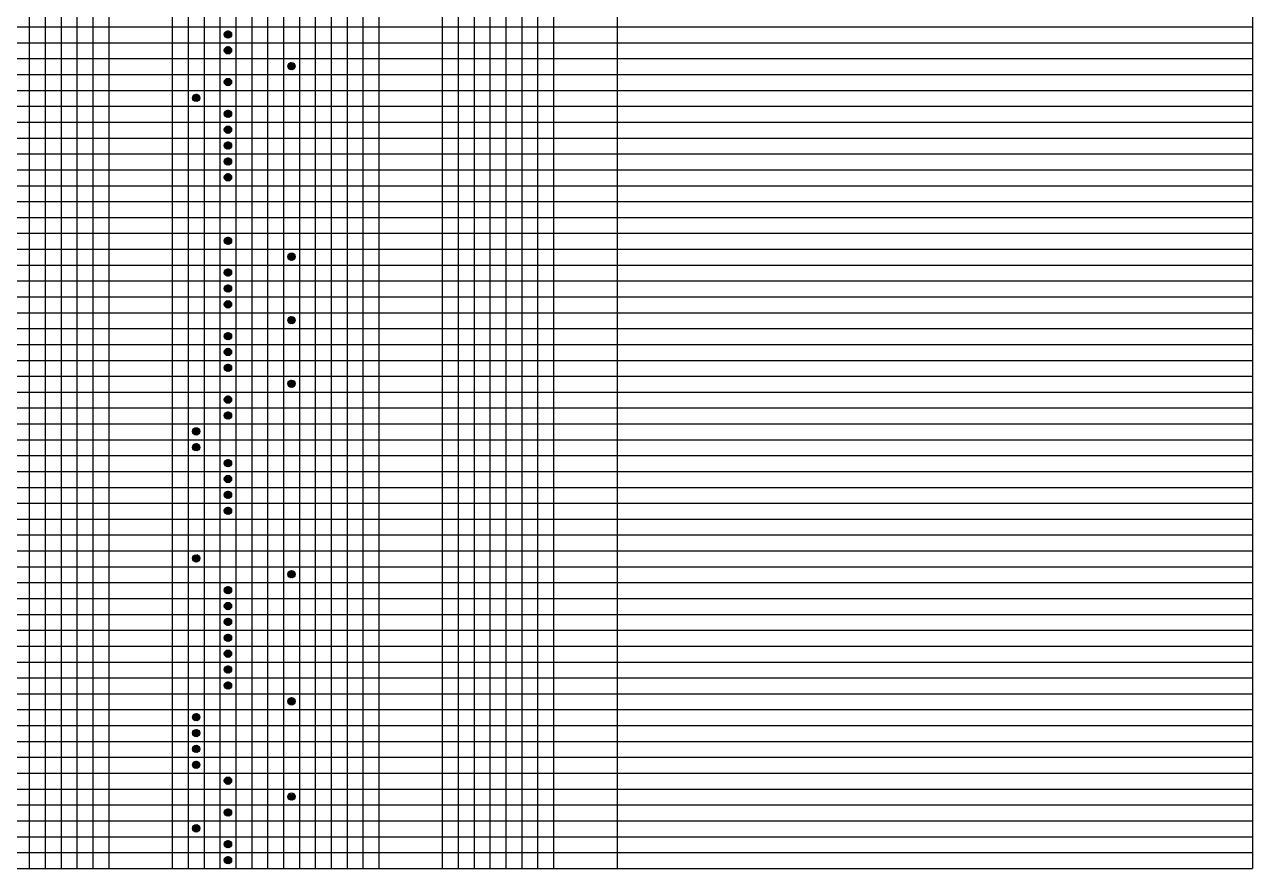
# Model space of a CAD drawing. Extents: x 290399 to 378179, y 5840 to 69216.
# Drawn here: x 334119 to 378179, y 5840 to 36134 of the extents above; entities that cross this region are included whole.
import ezdxf

# ---------------------------------------------------------------- set-up
doc = ezdxf.new("R2010")
doc.units = 0
doc.layers.get('0').update_dxf_attribs({"color": 4, "linetype": 'CONTINUOUS'})

msp = doc.modelspace()

# ---------------------------------------------------------------- linework, layer by layer
at = {"color": 2}
for p, q in [((334289, 66645), (334289, 5840)), ((346829, 66645), (346829, 5840)), ((349109, 66645), (349109, 5840)), ((353099, 66645), (353099, 5840)), ((355379, 66645), (355379, 5840)), ((378179, 66645), (378179, 5840)), ((337139, 64935), (337139, 5840)), ((339419, 64935), (339419, 5840)), ((341428, 35648), (341286, 35790)), ((341288, 35803), (341395, 35911)), ((341288, 35757), (341441, 35911)), ((341375, 35655), (341293, 35737)), ((341465, 35657), (341295, 35828)), ((341299, 35722), (341476, 35899)), ((341495, 35673), (341311, 35858)), ((341317, 35694), (341504, 35881)), ((341519, 35695), (341333, 35882)), ((341341, 35672), (341526, 35857)), ((341537, 35723), (341361, 35900)), ((341372, 35656), (341542, 35827)), ((341549, 35758), (341396, 35911)), ((341409, 35648), (341550, 35789)), ((341548, 35804), (341442, 35910)), ((341463, 35656), (341543, 35735)), ((341288, 35233), (341395, 35341)), ((341288, 35187), (341441, 35341)), ((341465, 35087), (341295, 35258)), ((341299, 35152), (341476, 35329)), ((341495, 35103), (341311, 35288)), ((341317, 35124), (341504, 35311)), ((341519, 35125), (341333, 35312)), ((341341, 35102), (341526, 35287)), ((341537, 35153), (341361, 35330)), ((341372, 35086), (341542, 35257)), ((341549, 35188), (341396, 35341)), ((341548, 35234), (341442, 35340)), ((341428, 35078), (341286, 35220)), ((341375, 35085), (341293, 35167)), ((341409, 35078), (341550, 35219)), ((341463, 35086), (341543, 35165)), ((343691, 34508), (343566, 34633)), ((343567, 34622), (343717, 34771)), ((343569, 34670), (343669, 34769)), ((343732, 34513), (343570, 34675)), ((343577, 34586), (343752, 34761)), ((343765, 34526), (343584, 34707)), ((343618, 34535), (343593, 34560)), ((343595, 34557), (343781, 34744)), ((343791, 34546), (343604, 34733)), ((343618, 34535), (343804, 34720)), ((343811, 34572), (343630, 34754)), ((343648, 34518), (343820, 34691)), ((343825, 34604), (343662, 34768)), ((343684, 34509), (343830, 34654)), ((343830, 34645), (343703, 34773)), ((343735, 34513), (343825, 34603)), ((343809, 34712), (343770, 34751)), ((341428, 33938), (341286, 34080)), ((341288, 34047), (341441, 34201)), ((341288, 34093), (341395, 34201)), ((341375, 33945), (341293, 34027)), ((341465, 33947), (341295, 34118)), ((341299, 34012), (341476, 34189)), ((341495, 33963), (341311, 34148)), ((341317, 33984), (341504, 34171)), ((341519, 33985), (341333, 34172)), ((341341, 33962), (341526, 34147)), ((341537, 34013), (341361, 34190)), ((341372, 33946), (341542, 34117)), ((341549, 34048), (341396, 34201)), ((341409, 33938), (341550, 34079)), ((341548, 34094), (341442, 34200)), ((341463, 33946), (341543, 34025)), ((340147, 33482), (340297, 33631)), ((340293, 33369), (340147, 33515)), ((340149, 33530), (340249, 33629)), ((340329, 33378), (340156, 33552)), ((340157, 33446), (340332, 33621)), ((340359, 33395), (340173, 33581)), ((340175, 33417), (340361, 33604)), ((340382, 33418), (340196, 33604)), ((340198, 33395), (340384, 33580)), ((340399, 33447), (340225, 33621)), ((340228, 33378), (340400, 33551)), ((340409, 33483), (340260, 33631)), ((340264, 33369), (340410, 33514)), ((340407, 33531), (340309, 33629)), ((340243, 33373), (340151, 33465)), ((340315, 33373), (340405, 33463)), ((341288, 32907), (341441, 33061)), ((341288, 32953), (341395, 33061)), ((341299, 32872), (341476, 33049)), ((341537, 32873), (341361, 33050)), ((341549, 32908), (341396, 33061)), ((341548, 32954), (341442, 33060)), ((341428, 32798), (341286, 32940)), ((341375, 32805), (341293, 32887)), ((341465, 32807), (341295, 32978)), ((341495, 32823), (341311, 33008)), ((341317, 32844), (341504, 33031)), ((341519, 32845), (341333, 33032)), ((341341, 32822), (341526, 33007)), ((341372, 32806), (341542, 32977)), ((341409, 32798), (341550, 32939)), ((341463, 32806), (341543, 32885)), ((341428, 32228), (341286, 32370)), ((341288, 32337), (341441, 32491)), ((341288, 32383), (341395, 32491)), ((341375, 32235), (341293, 32317)), ((341465, 32237), (341295, 32408)), ((341299, 32302), (341476, 32479)), ((341495, 32253), (341311, 32438)), ((341317, 32274), (341504, 32461)), ((341519, 32275), (341333, 32462)), ((341341, 32252), (341526, 32437)), ((341537, 32303), (341361, 32480)), ((341372, 32236), (341542, 32407)), ((341549, 32338), (341396, 32491)), ((341409, 32228), (341550, 32369)), ((341548, 32384), (341442, 32490)), ((341463, 32236), (341543, 32315)), ((341428, 31658), (341286, 31800)), ((341288, 31767), (341441, 31921)), ((341288, 31813), (341395, 31921)), ((341375, 31665), (341293, 31747)), ((341465, 31667), (341295, 31838)), ((341299, 31732), (341476, 31909)), ((341495, 31683), (341311, 31868)), ((341317, 31704), (341504, 31891)), ((341519, 31705), (341333, 31892)), ((341341, 31682), (341526, 31867)), ((341537, 31733), (341361, 31910)), ((341372, 31666), (341542, 31837)), ((341549, 31768), (341396, 31921)), ((341409, 31658), (341550, 31799)), ((341548, 31814), (341442, 31920)), ((341463, 31666), (341543, 31745)), ((341288, 31197), (341441, 31351)), ((341288, 31243), (341395, 31351)), ((341299, 31162), (341476, 31339)), ((341495, 31113), (341311, 31298)), ((341317, 31134), (341504, 31321)), ((341519, 31135), (341333, 31322)), ((341341, 31112), (341526, 31297)), ((341537, 31163), (341361, 31340)), ((341549, 31198), (341396, 31351)), ((341548, 31244), (341442, 31350)), ((341428, 31088), (341286, 31230)), ((341375, 31095), (341293, 31177)), ((341465, 31097), (341295, 31268)), ((341372, 31096), (341542, 31267)), ((341409, 31088), (341550, 31229)), ((341463, 31096), (341543, 31175)), ((341428, 30518), (341286, 30660)), ((341288, 30673), (341395, 30781)), ((341288, 30627), (341441, 30781)), ((341375, 30525), (341293, 30607)), ((341465, 30527), (341295, 30698)), ((341299, 30592), (341476, 30769)), ((341495, 30543), (341311, 30728)), ((341317, 30564), (341504, 30751)), ((341519, 30565), (341333, 30752)), ((341341, 30542), (341526, 30727)), ((341537, 30593), (341361, 30770)), ((341372, 30526), (341542, 30697)), ((341549, 30628), (341396, 30781)), ((341409, 30518), (341550, 30659)), ((341548, 30674), (341442, 30780)), ((341463, 30526), (341543, 30605)), ((341428, 28238), (341286, 28380)), ((341288, 28393), (341395, 28501)), ((341288, 28347), (341441, 28501)), ((341375, 28245), (341293, 28327)), ((341465, 28247), (341295, 28418)), ((341299, 28312), (341476, 28489)), ((341495, 28263), (341311, 28448)), ((341317, 28284), (341504, 28471)), ((341519, 28285), (341333, 28472)), ((341341, 28262), (341526, 28447)), ((341537, 28313), (341361, 28490)), ((341372, 28246), (341542, 28417)), ((341549, 28348), (341396, 28501)), ((341409, 28238), (341550, 28379)), ((341548, 28394), (341442, 28500)), ((341463, 28246), (341543, 28325)), ((343691, 27668), (343566, 27793)), ((343567, 27782), (343717, 27931)), ((343569, 27830), (343669, 27929)), ((343732, 27673), (343570, 27835)), ((343577, 27746), (343752, 27921)), ((343765, 27686), (343584, 27867)), ((343595, 27717), (343781, 27904)), ((343791, 27706), (343604, 27893)), ((343618, 27695), (343804, 27880)), ((343811, 27732), (343630, 27914)), ((343648, 27678), (343820, 27851)), ((343825, 27764), (343662, 27928)), ((343684, 27669), (343830, 27814)), ((343830, 27805), (343703, 27933)), ((343735, 27673), (343825, 27763)), ((343809, 27872), (343770, 27911)), ((341288, 27207), (341441, 27361)), ((341288, 27253), (341395, 27361)), ((341299, 27172), (341476, 27349)), ((341317, 27144), (341504, 27331)), ((341519, 27145), (341333, 27332)), ((341537, 27173), (341361, 27350)), ((341549, 27208), (341396, 27361)), ((341548, 27254), (341442, 27360)), ((343618, 27695), (343593, 27720)), ((341428, 27098), (341286, 27240)), ((341375, 27105), (341293, 27187)), ((341465, 27107), (341295, 27278)), ((341495, 27123), (341311, 27308)), ((341341, 27122), (341526, 27307)), ((341372, 27106), (341542, 27277)), ((341409, 27098), (341550, 27239)), ((341463, 27106), (341543, 27185)), ((341428, 26528), (341286, 26670)), ((341288, 26637), (341441, 26791)), ((341288, 26683), (341395, 26791)), ((341375, 26535), (341293, 26617)), ((341465, 26537), (341295, 26708)), ((341299, 26602), (341476, 26779)), ((341495, 26553), (341311, 26738)), ((341317, 26574), (341504, 26761)), ((341519, 26575), (341333, 26762)), ((341341, 26552), (341526, 26737)), ((341537, 26603), (341361, 26780)), ((341372, 26536), (341542, 26707)), ((341549, 26638), (341396, 26791)), ((341409, 26528), (341550, 26669)), ((341548, 26684), (341442, 26790)), ((341463, 26536), (341543, 26615)), ((341428, 25958), (341286, 26100)), ((341288, 26067), (341441, 26221)), ((341288, 26113), (341395, 26221)), ((341375, 25965), (341293, 26047)), ((341465, 25967), (341295, 26138)), ((341299, 26032), (341476, 26209)), ((341495, 25983), (341311, 26168)), ((341317, 26004), (341504, 26191)), ((341519, 26005), (341333, 26192)), ((341341, 25982), (341526, 26167)), ((341537, 26033), (341361, 26210)), ((341372, 25966), (341542, 26137)), ((341549, 26068), (341396, 26221)), ((341409, 25958), (341550, 26099)), ((341548, 26114), (341442, 26220)), ((341463, 25966), (341543, 26045)), ((343567, 25502), (343717, 25651)), ((343569, 25550), (343669, 25649)), ((343577, 25466), (343752, 25641)), ((343765, 25406), (343584, 25587)), ((343595, 25437), (343781, 25624)), ((343791, 25426), (343604, 25613)), ((343618, 25415), (343804, 25600)), ((343811, 25452), (343630, 25634)), ((343648, 25398), (343820, 25571)), ((343825, 25484), (343662, 25648)), ((343830, 25525), (343703, 25653)), ((343809, 25592), (343770, 25631)), ((343691, 25388), (343566, 25513)), ((343732, 25393), (343570, 25555)), ((343618, 25415), (343593, 25440)), ((343684, 25389), (343830, 25534)), ((343735, 25393), (343825, 25483)), ((341428, 24818), (341286, 24960)), ((341288, 24973), (341395, 25081)), ((341288, 24927), (341441, 25081)), ((341375, 24825), (341293, 24907)), ((341465, 24827), (341295, 24998)), ((341299, 24892), (341476, 25069)), ((341495, 24843), (341311, 25028)), ((341317, 24864), (341504, 25051)), ((341519, 24865), (341333, 25052)), ((341341, 24842), (341526, 25027)), ((341537, 24893), (341361, 25070)), ((341372, 24826), (341542, 24997)), ((341549, 24928), (341396, 25081)), ((341409, 24818), (341550, 24959)), ((341548, 24974), (341442, 25080)), ((341463, 24826), (341543, 24905)), ((341428, 24248), (341286, 24390)), ((341288, 24357), (341441, 24511)), ((341288, 24403), (341395, 24511)), ((341375, 24255), (341293, 24337)), ((341465, 24257), (341295, 24428)), ((341299, 24322), (341476, 24499)), ((341495, 24273), (341311, 24458)), ((341317, 24294), (341504, 24481)), ((341519, 24295), (341333, 24482)), ((341341, 24272), (341526, 24457)), ((341537, 24323), (341361, 24500)), ((341372, 24256), (341542, 24427)), ((341549, 24358), (341396, 24511)), ((341409, 24248), (341550, 24389)), ((341548, 24404), (341442, 24510)), ((341463, 24256), (341543, 24335)), ((341428, 23678), (341286, 23820)), ((341288, 23833), (341395, 23941)), ((341288, 23787), (341441, 23941)), ((341465, 23687), (341295, 23858)), ((341299, 23752), (341476, 23929)), ((341495, 23703), (341311, 23888)), ((341317, 23724), (341504, 23911)), ((341519, 23725), (341333, 23912)), ((341341, 23702), (341526, 23887)), ((341537, 23753), (341361, 23930)), ((341372, 23686), (341542, 23857)), ((341549, 23788), (341396, 23941)), ((341409, 23678), (341550, 23819)), ((341548, 23834), (341442, 23940)), ((341375, 23685), (341293, 23767)), ((341463, 23686), (341543, 23765)), ((343567, 23222), (343717, 23371)), ((343569, 23270), (343669, 23369)), ((343577, 23186), (343752, 23361)), ((343811, 23172), (343630, 23354)), ((343825, 23204), (343662, 23368)), ((343830, 23245), (343703, 23373)), ((343691, 23108), (343566, 23233)), ((343732, 23113), (343570, 23275)), ((343765, 23126), (343584, 23307)), ((343618, 23135), (343593, 23160)), ((343595, 23157), (343781, 23344)), ((343791, 23146), (343604, 23333)), ((343618, 23135), (343804, 23320)), ((343648, 23118), (343820, 23291)), ((343684, 23109), (343830, 23254)), ((343735, 23113), (343825, 23203)), ((343809, 23312), (343770, 23351)), ((341428, 22538), (341286, 22680)), ((341288, 22693), (341395, 22801)), ((341288, 22647), (341441, 22801)), ((341375, 22545), (341293, 22627)), ((341465, 22547), (341295, 22718)), ((341299, 22612), (341476, 22789)), ((341495, 22563), (341311, 22748)), ((341317, 22584), (341504, 22771)), ((341519, 22585), (341333, 22772)), ((341341, 22562), (341526, 22747)), ((341537, 22613), (341361, 22790)), ((341372, 22546), (341542, 22717)), ((341549, 22648), (341396, 22801)), ((341409, 22538), (341550, 22679)), ((341548, 22694), (341442, 22800)), ((341463, 22546), (341543, 22625)), ((341428, 21968), (341286, 22110)), ((341288, 22123), (341395, 22231)), ((341288, 22077), (341441, 22231)), ((341375, 21975), (341293, 22057)), ((341465, 21977), (341295, 22148)), ((341299, 22042), (341476, 22219)), ((341495, 21993), (341311, 22178)), ((341317, 22014), (341504, 22201)), ((341519, 22015), (341333, 22202)), ((341341, 21992), (341526, 22177)), ((341537, 22043), (341361, 22220)), ((341372, 21976), (341542, 22147)), ((341549, 22078), (341396, 22231)), ((341409, 21968), (341550, 22109)), ((341548, 22124), (341442, 22230)), ((341463, 21976), (341543, 22055)), ((340147, 21512), (340297, 21661)), ((340149, 21560), (340249, 21659)), ((340157, 21476), (340332, 21651)), ((340359, 21425), (340173, 21611)), ((340175, 21447), (340361, 21634)), ((340382, 21448), (340196, 21634)), ((340198, 21425), (340384, 21610)), ((340399, 21477), (340225, 21651)), ((340409, 21513), (340260, 21661)), ((340407, 21561), (340309, 21659)), ((340293, 21399), (340147, 21545)), ((340243, 21403), (340151, 21495)), ((340329, 21408), (340156, 21582)), ((340228, 21408), (340400, 21581)), ((340264, 21399), (340410, 21544)), ((340315, 21403), (340405, 21493)), ((340147, 20942), (340297, 21091)), ((340293, 20829), (340147, 20975)), ((340149, 20990), (340249, 21089)), ((340243, 20833), (340151, 20925)), ((340329, 20838), (340156, 21012)), ((340157, 20906), (340332, 21081)), ((340359, 20855), (340173, 21041)), ((340175, 20877), (340361, 21064)), ((340382, 20878), (340196, 21064)), ((340198, 20855), (340384, 21040)), ((340399, 20907), (340225, 21081)), ((340228, 20838), (340400, 21011)), ((340409, 20943), (340260, 21091)), ((340264, 20829), (340410, 20974)), ((340407, 20991), (340309, 21089)), ((340315, 20833), (340405, 20923)), ((341428, 20258), (341286, 20400)), ((341288, 20367), (341441, 20521)), ((341288, 20413), (341395, 20521)), ((341375, 20265), (341293, 20347)), ((341465, 20267), (341295, 20438)), ((341299, 20332), (341476, 20509)), ((341495, 20283), (341311, 20468)), ((341317, 20304), (341504, 20491)), ((341519, 20305), (341333, 20492)), ((341341, 20282), (341526, 20467)), ((341537, 20333), (341361, 20510)), ((341372, 20266), (341542, 20437)), ((341549, 20368), (341396, 20521)), ((341409, 20258), (341550, 20399)), ((341548, 20414), (341442, 20520)), ((341463, 20266), (341543, 20345)), ((341428, 19688), (341286, 19830)), ((341288, 19843), (341395, 19951)), ((341288, 19797), (341441, 19951)), ((341465, 19697), (341295, 19868)), ((341299, 19762), (341476, 19939)), ((341495, 19713), (341311, 19898)), ((341317, 19734), (341504, 19921)), ((341519, 19735), (341333, 19922)), ((341341, 19712), (341526, 19897)), ((341537, 19763), (341361, 19940)), ((341372, 19696), (341542, 19867)), ((341549, 19798), (341396, 19951)), ((341409, 19688), (341550, 19829)), ((341548, 19844), (341442, 19950)), ((341375, 19695), (341293, 19777)), ((341463, 19696), (341543, 19775)), ((341428, 19118), (341286, 19260)), ((341288, 19227), (341441, 19381)), ((341288, 19273), (341395, 19381)), ((341375, 19125), (341293, 19207)), ((341465, 19127), (341295, 19298)), ((341299, 19192), (341476, 19369)), ((341495, 19143), (341311, 19328)), ((341317, 19164), (341504, 19351)), ((341519, 19165), (341333, 19352)), ((341341, 19142), (341526, 19327)), ((341537, 19193), (341361, 19370)), ((341372, 19126), (341542, 19297)), ((341549, 19228), (341396, 19381)), ((341409, 19118), (341550, 19259)), ((341548, 19274), (341442, 19380)), ((341463, 19126), (341543, 19205)), ((341428, 18548), (341286, 18690)), ((341288, 18703), (341395, 18811)), ((341288, 18657), (341441, 18811)), ((341375, 18555), (341293, 18637)), ((341465, 18557), (341295, 18728)), ((341299, 18622), (341476, 18799)), ((341495, 18573), (341311, 18758)), ((341317, 18594), (341504, 18781)), ((341519, 18595), (341333, 18782)), ((341341, 18572), (341526, 18757)), ((341537, 18623), (341361, 18800)), ((341372, 18556), (341542, 18727)), ((341549, 18658), (341396, 18811)), ((341409, 18548), (341550, 18689)), ((341548, 18704), (341442, 18810)), ((341463, 18556), (341543, 18635)), ((340146, 16957), (340292, 17102)), ((340298, 16839), (340147, 16990)), ((340250, 16841), (340149, 16942)), ((340151, 17007), (340241, 17097)), ((340156, 16920), (340329, 17093)), ((340333, 16850), (340158, 17025)), ((340173, 16891), (340358, 17076)), ((340362, 16868), (340175, 17054)), ((340195, 16867), (340381, 17053)), ((340384, 16891), (340199, 17076)), ((340224, 16850), (340399, 17025)), ((340401, 16921), (340228, 17093)), ((340260, 16839), (340409, 16989)), ((340410, 16958), (340265, 17102)), ((340308, 16841), (340407, 16941)), ((340405, 17009), (340316, 17097)), ((343691, 16268), (343566, 16393)), ((343567, 16382), (343717, 16531)), ((343569, 16430), (343669, 16529)), ((343732, 16273), (343570, 16435)), ((343577, 16346), (343752, 16521)), ((343765, 16286), (343584, 16467)), ((343618, 16295), (343593, 16320)), ((343595, 16317), (343781, 16504)), ((343791, 16306), (343604, 16493)), ((343618, 16295), (343804, 16480)), ((343811, 16332), (343630, 16514)), ((343648, 16278), (343820, 16451)), ((343825, 16364), (343662, 16528)), ((343684, 16269), (343830, 16414)), ((343830, 16405), (343703, 16533)), ((343735, 16273), (343825, 16363)), ((343809, 16472), (343770, 16511)), ((341288, 15807), (341441, 15961)), ((341288, 15853), (341395, 15961)), ((341465, 15707), (341295, 15878)), ((341299, 15772), (341476, 15949)), ((341495, 15723), (341311, 15908)), ((341317, 15744), (341504, 15931)), ((341519, 15745), (341333, 15932)), ((341341, 15722), (341526, 15907)), ((341537, 15773), (341361, 15950)), ((341372, 15706), (341542, 15877)), ((341549, 15808), (341396, 15961)), ((341548, 15854), (341442, 15960)), ((341428, 15698), (341286, 15840)), ((341375, 15705), (341293, 15787)), ((341409, 15698), (341550, 15839)), ((341463, 15706), (341543, 15785)), ((341428, 15128), (341286, 15270)), ((341288, 15283), (341395, 15391)), ((341288, 15237), (341441, 15391)), ((341375, 15135), (341293, 15217)), ((341465, 15137), (341295, 15308)), ((341299, 15202), (341476, 15379)), ((341495, 15153), (341311, 15338)), ((341317, 15174), (341504, 15361)), ((341519, 15175), (341333, 15362)), ((341341, 15152), (341526, 15337)), ((341537, 15203), (341361, 15380)), ((341372, 15136), (341542, 15307)), ((341549, 15238), (341396, 15391)), ((341409, 15128), (341550, 15269)), ((341548, 15284), (341442, 15390)), ((341463, 15136), (341543, 15215)), ((341428, 14558), (341286, 14700)), ((341288, 14667), (341441, 14821)), ((341288, 14713), (341395, 14821)), ((341375, 14565), (341293, 14647)), ((341465, 14567), (341295, 14738)), ((341299, 14632), (341476, 14809)), ((341495, 14583), (341311, 14768)), ((341317, 14604), (341504, 14791)), ((341519, 14605), (341333, 14792)), ((341341, 14582), (341526, 14767)), ((341537, 14633), (341361, 14810)), ((341372, 14566), (341542, 14737)), ((341549, 14668), (341396, 14821)), ((341409, 14558), (341550, 14699)), ((341548, 14714), (341442, 14820)), ((341463, 14566), (341543, 14645)), ((341428, 13988), (341286, 14130)), ((341288, 14097), (341441, 14251)), ((341288, 14143), (341395, 14251)), ((341465, 13997), (341295, 14168)), ((341299, 14062), (341476, 14239)), ((341495, 14013), (341311, 14198)), ((341317, 14034), (341504, 14221)), ((341519, 14035), (341333, 14222)), ((341341, 14012), (341526, 14197)), ((341537, 14063), (341361, 14240)), ((341372, 13996), (341542, 14167)), ((341549, 14098), (341396, 14251)), ((341409, 13988), (341550, 14129)), ((341548, 14144), (341442, 14250)), ((341288, 13527), (341441, 13681)), ((341288, 13573), (341395, 13681)), ((341375, 13995), (341293, 14077)), ((341299, 13492), (341476, 13669)), ((341537, 13493), (341361, 13670)), ((341549, 13528), (341396, 13681)), ((341548, 13574), (341442, 13680)), ((341463, 13996), (341543, 14075)), ((341428, 13418), (341286, 13560)), ((341375, 13425), (341293, 13507)), ((341465, 13427), (341295, 13598)), ((341495, 13443), (341311, 13628)), ((341317, 13464), (341504, 13651)), ((341519, 13465), (341333, 13652)), ((341341, 13442), (341526, 13627)), ((341372, 13426), (341542, 13597)), ((341409, 13418), (341550, 13559)), ((341463, 13426), (341543, 13505)), ((341428, 12848), (341286, 12990)), ((341288, 12957), (341441, 13111)), ((341288, 13003), (341395, 13111)), ((341375, 12855), (341293, 12937)), ((341465, 12857), (341295, 13028)), ((341299, 12922), (341476, 13099)), ((341495, 12873), (341311, 13058)), ((341317, 12894), (341504, 13081)), ((341519, 12895), (341333, 13082)), ((341341, 12872), (341526, 13057)), ((341537, 12923), (341361, 13100)), ((341372, 12856), (341542, 13027)), ((341549, 12958), (341396, 13111)), ((341409, 12848), (341550, 12989)), ((341548, 13004), (341442, 13110)), ((341463, 12856), (341543, 12935)), ((341428, 12278), (341286, 12420)), ((341288, 12433), (341395, 12541)), ((341288, 12387), (341441, 12541)), ((341375, 12285), (341293, 12367)), ((341465, 12287), (341295, 12458)), ((341299, 12352), (341476, 12529)), ((341495, 12303), (341311, 12488)), ((341317, 12324), (341504, 12511)), ((341519, 12325), (341333, 12512)), ((341341, 12302), (341526, 12487)), ((341537, 12353), (341361, 12530)), ((341372, 12286), (341542, 12457)), ((341549, 12388), (341396, 12541)), ((341409, 12278), (341550, 12419)), ((341548, 12434), (341442, 12540)), ((341463, 12286), (341543, 12365)), ((343567, 11822), (343717, 11971)), ((343569, 11870), (343669, 11969)), ((343577, 11786), (343752, 11961)), ((343765, 11726), (343584, 11907)), ((343595, 11757), (343781, 11944)), ((343791, 11746), (343604, 11933)), ((343618, 11735), (343804, 11920)), ((343811, 11772), (343630, 11954)), ((343825, 11804), (343662, 11968)), ((343830, 11845), (343703, 11973)), ((343809, 11912), (343770, 11951)), ((343691, 11708), (343566, 11833)), ((343732, 11713), (343570, 11875)), ((343618, 11735), (343593, 11760)), ((343648, 11718), (343820, 11891)), ((343684, 11709), (343830, 11854)), ((343735, 11713), (343825, 11803)), ((340147, 11252), (340297, 11401)), ((340293, 11139), (340147, 11285)), ((340149, 11300), (340249, 11399)), ((340243, 11143), (340151, 11235)), ((340329, 11148), (340156, 11322)), ((340157, 11216), (340332, 11391)), ((340359, 11165), (340173, 11351)), ((340175, 11187), (340361, 11374)), ((340382, 11188), (340196, 11374)), ((340198, 11165), (340384, 11350)), ((340399, 11217), (340225, 11391)), ((340228, 11148), (340400, 11321)), ((340409, 11253), (340260, 11401)), ((340264, 11139), (340410, 11284)), ((340407, 11301), (340309, 11399)), ((340315, 11143), (340405, 11233)), ((340147, 10682), (340297, 10831)), ((340293, 10569), (340147, 10715)), ((340149, 10730), (340249, 10829)), ((340243, 10573), (340151, 10665)), ((340329, 10578), (340156, 10752)), ((340157, 10646), (340332, 10821)), ((340359, 10595), (340173, 10781)), ((340175, 10617), (340361, 10804)), ((340382, 10618), (340196, 10804)), ((340198, 10595), (340384, 10780)), ((340399, 10647), (340225, 10821)), ((340228, 10578), (340400, 10751)), ((340409, 10683), (340260, 10831)), ((340264, 10569), (340410, 10714)), ((340407, 10731), (340309, 10829)), ((340315, 10573), (340405, 10663)), ((340147, 10112), (340297, 10261)), ((340293, 9999), (340147, 10145)), ((340149, 10160), (340249, 10259)), ((340329, 10008), (340156, 10182)), ((340157, 10076), (340332, 10251)), ((340359, 10025), (340173, 10211)), ((340175, 10047), (340361, 10234)), ((340382, 10048), (340196, 10234)), ((340198, 10025), (340384, 10210)), ((340399, 10077), (340225, 10251)), ((340228, 10008), (340400, 10181)), ((340409, 10113), (340260, 10261)), ((340264, 9999), (340410, 10144)), ((340407, 10161), (340309, 10259)), ((340243, 10003), (340151, 10095)), ((340315, 10003), (340405, 10093)), ((340147, 9542), (340297, 9691)), ((340293, 9429), (340147, 9575)), ((340149, 9590), (340249, 9689)), ((340243, 9433), (340151, 9525)), ((340329, 9438), (340156, 9612)), ((340157, 9506), (340332, 9681)), ((340359, 9455), (340173, 9641)), ((340175, 9477), (340361, 9664)), ((340382, 9478), (340196, 9664)), ((340198, 9455), (340384, 9640)), ((340399, 9507), (340225, 9681)), ((340228, 9438), (340400, 9611)), ((340409, 9543), (340260, 9691)), ((340264, 9429), (340410, 9574)), ((340407, 9591), (340309, 9689)), ((340315, 9433), (340405, 9523)), ((341428, 8858), (341286, 9000)), ((341288, 8967), (341441, 9121)), ((341288, 9013), (341395, 9121)), ((341375, 8865), (341293, 8947)), ((341465, 8867), (341295, 9038)), ((341299, 8932), (341476, 9109)), ((341495, 8883), (341311, 9068)), ((341317, 8904), (341504, 9091)), ((341519, 8905), (341333, 9092)), ((341341, 8882), (341526, 9067)), ((341537, 8933), (341361, 9110)), ((341372, 8866), (341542, 9037)), ((341549, 8968), (341396, 9121)), ((341409, 8858), (341550, 8999)), ((341548, 9014), (341442, 9120)), ((341463, 8866), (341543, 8945)), ((343691, 8288), (343566, 8413)), ((343732, 8293), (343570, 8455)), ((343577, 8366), (343752, 8541)), ((343765, 8306), (343584, 8487)), ((343595, 8337), (343781, 8524)), ((343791, 8326), (343604, 8513)), ((343618, 8315), (343804, 8500)), ((343811, 8352), (343630, 8534)), ((343648, 8298), (343820, 8471)), ((343684, 8289), (343830, 8434)), ((343735, 8293), (343825, 8383)), ((343809, 8492), (343770, 8531)), ((341288, 7873), (341395, 7981)), ((341288, 7827), (341441, 7981)), ((341299, 7792), (341476, 7969)), ((341317, 7764), (341504, 7951)), ((341519, 7765), (341333, 7952)), ((341537, 7793), (341361, 7970)), ((341549, 7828), (341396, 7981)), ((341548, 7874), (341442, 7980)), ((343618, 8315), (343593, 8340)), ((341428, 7718), (341286, 7860)), ((341375, 7725), (341293, 7807)), ((341465, 7727), (341295, 7898)), ((341495, 7743), (341311, 7928)), ((341341, 7742), (341526, 7927)), ((341372, 7726), (341542, 7897)), ((341409, 7718), (341550, 7859)), ((341463, 7726), (341543, 7805)), ((340146, 7267), (340292, 7412)), ((340298, 7149), (340147, 7300)), ((340250, 7151), (340149, 7252)), ((340151, 7317), (340241, 7407)), ((340156, 7230), (340329, 7403)), ((340333, 7160), (340158, 7335)), ((340173, 7201), (340358, 7386)), ((340362, 7178), (340175, 7364)), ((340195, 7177), (340381, 7363)), ((340384, 7201), (340199, 7386)), ((340224, 7160), (340399, 7335)), ((340401, 7231), (340228, 7403)), ((340260, 7149), (340409, 7299)), ((340410, 7268), (340265, 7412)), ((340308, 7151), (340407, 7251)), ((340405, 7319), (340316, 7407)), ((341428, 6578), (341286, 6720)), ((341288, 6687), (341441, 6841)), ((341288, 6733), (341395, 6841)), ((341375, 6585), (341293, 6667)), ((341465, 6587), (341295, 6758)), ((341299, 6652), (341476, 6829)), ((341495, 6603), (341311, 6788)), ((341317, 6624), (341504, 6811)), ((341519, 6625), (341333, 6812)), ((341341, 6602), (341526, 6787)), ((341537, 6653), (341361, 6830)), ((341372, 6586), (341542, 6757)), ((341549, 6688), (341396, 6841)), ((341409, 6578), (341550, 6719)), ((341548, 6734), (341442, 6840)), ((341463, 6586), (341543, 6665)), ((341288, 6117), (341441, 6271)), ((341288, 6163), (341395, 6271)), ((341465, 6017), (341295, 6188)), ((341299, 6082), (341476, 6259)), ((341495, 6033), (341311, 6218)), ((341317, 6054), (341504, 6241)), ((341519, 6055), (341333, 6242)), ((341341, 6032), (341526, 6217)), ((341537, 6083), (341361, 6260)), ((341372, 6016), (341542, 6187)), ((341549, 6118), (341396, 6271)), ((341548, 6164), (341442, 6270)), ((290399, 5840), (378179, 5840)), ((341428, 6008), (341286, 6150)), ((341375, 6015), (341293, 6097)), ((341409, 6008), (341550, 6149)), ((341463, 6016), (341543, 6095))]:
    msp.add_line(p, q, dxfattribs=at)
at = {"color": 5}
for p, q in [((334859, 64935), (334859, 5840)), ((335429, 64935), (335429, 5840)), ((335999, 64935), (335999, 5840)), ((336569, 64935), (336569, 5840)), ((339989, 64935), (339989, 5840)), ((340559, 64935), (340559, 5840)), ((341129, 64935), (341129, 5840)), ((341699, 64935), (341699, 5840)), ((342269, 64935), (342269, 5840)), ((342839, 64935), (342839, 5840)), ((343409, 64935), (343409, 5840)), ((343979, 64935), (343979, 5840)), ((344549, 64935), (344549, 5840)), ((345119, 64935), (345119, 5840)), ((345689, 64935), (345689, 5840)), ((346259, 64935), (346259, 5840)), ((349679, 64935), (349679, 5840)), ((350249, 64935), (350249, 5840)), ((350819, 64935), (350819, 5840)), ((351389, 64935), (351389, 5840)), ((351959, 64935), (351959, 5840)), ((352529, 64935), (352529, 5840)), ((290399, 36050), (378179, 36050)), ((290399, 35480), (378179, 35480)), ((290399, 34910), (378179, 34910)), ((290399, 34340), (378179, 34340)), ((290399, 33770), (378179, 33770)), ((290399, 33200), (378179, 33200)), ((290399, 32630), (378179, 32630)), ((290399, 32060), (378179, 32060)), ((290399, 31490), (378179, 31490)), ((290399, 30920), (378179, 30920)), ((290399, 30350), (378179, 30350)), ((290399, 29780), (378179, 29780)), ((290399, 29210), (378179, 29210)), ((290399, 28640), (378179, 28640)), ((290399, 28070), (378179, 28070)), ((290399, 27500), (378179, 27500)), ((290399, 26930), (378179, 26930)), ((290399, 26360), (378179, 26360)), ((290399, 25790), (378179, 25790)), ((290399, 25220), (378179, 25220)), ((290399, 24650), (378179, 24650)), ((290399, 24080), (378179, 24080)), ((290399, 23510), (378179, 23510)), ((290399, 22940), (378179, 22940)), ((290399, 22370), (378179, 22370)), ((290399, 21800), (378179, 21800)), ((290399, 21230), (378179, 21230)), ((290399, 21230), (378179, 21230)), ((290399, 20660), (378179, 20660)), ((290399, 20090), (378179, 20090)), ((290399, 19520), (378179, 19520)), ((290399, 19520), (378179, 19520)), ((290399, 18950), (378179, 18950)), ((290399, 18950), (378179, 18950)), ((290399, 18380), (378179, 18380)), ((290399, 18380), (378179, 18380)), ((290399, 17810), (378179, 17810)), ((290399, 17810), (378179, 17810)), ((290399, 17240), (378179, 17240)), ((290399, 17240), (378179, 17240)), ((290399, 16670), (378179, 16670)), ((290399, 16100), (378179, 16100)), ((290399, 15530), (378179, 15530)), ((290399, 14960), (378179, 14960)), ((290399, 14390), (378179, 14390)), ((290399, 13820), (378179, 13820)), ((290399, 13250), (378179, 13250)), ((290399, 12680), (378179, 12680)), ((290399, 12110), (378179, 12110)), ((290399, 11540), (378179, 11540)), ((290399, 10970), (378179, 10970)), ((290399, 10400), (378179, 10400)), ((290399, 9830), (378179, 9830)), ((290399, 9260), (378179, 9260)), ((290399, 8690), (378179, 8690)), ((290399, 8120), (378179, 8120)), ((290399, 7550), (378179, 7550)), ((290399, 6980), (378179, 6980)), ((290399, 6410), (378179, 6410))]:
    msp.add_line(p, q, dxfattribs=at)
at = {"color": 2}
for centre in [(341418, 35780), (341418, 35210), (343698, 34640), (341418, 34070), (340278, 33500), (341418, 32930), (341418, 32360), (341418, 31790), (341418, 31220), (341418, 30650), (341418, 28370), (343698, 27800), (341418, 27230), (341418, 26660), (341418, 26090), (343698, 25520), (341418, 24950), (341418, 24380), (341418, 23810), (343698, 23240), (341418, 22670), (341418, 22100), (340278, 21530), (340278, 20960), (341418, 20390), (341418, 19820), (341418, 19250), (341418, 18680), (340278, 16970), (343698, 16400), (341418, 15830), (341418, 15260), (341418, 14690), (341418, 14120), (341418, 13550), (341418, 12980), (341418, 12410), (343698, 11840), (340278, 11270), (340278, 10700), (340278, 10130), (340278, 9560), (341418, 8990), (343698, 8420), (341418, 7850), (340278, 7280), (341418, 6710), (341418, 6140)]:
    msp.add_circle(centre, 132, dxfattribs=at)

doc.saveas('drawing.dxf')
